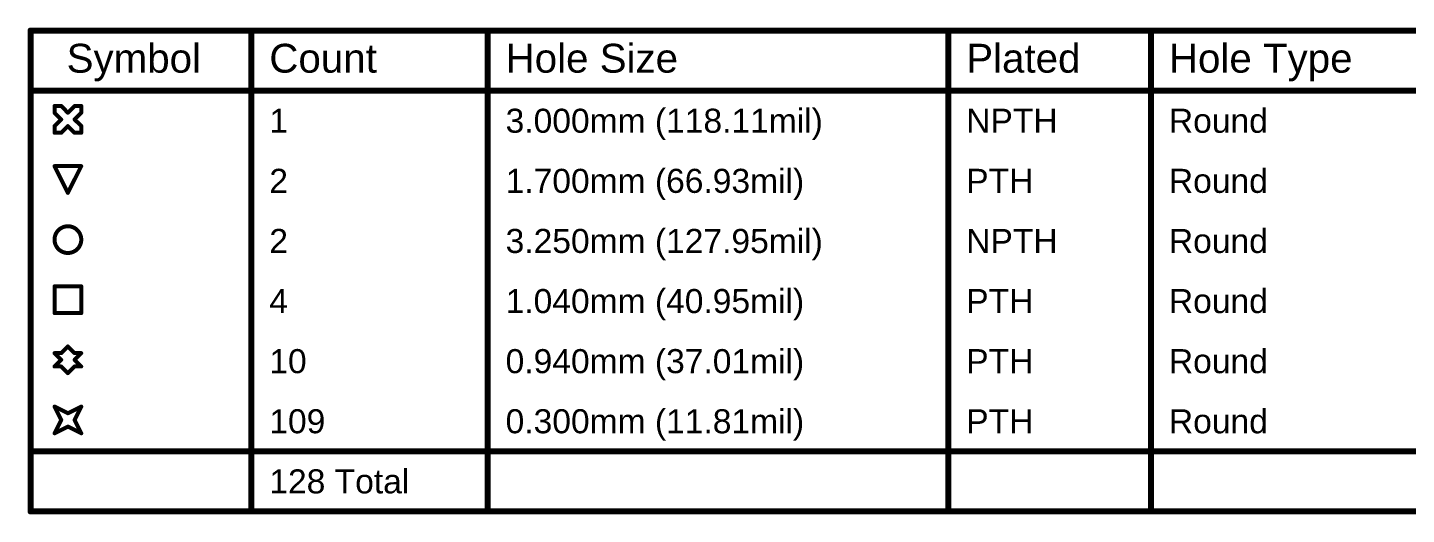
# Model space of a CAD drawing. Header units: inches. Extents: x -0.8 to 12, y -0.1 to 3.7.
# Drawn here: x -0.827 to 2.615, y 2.444 to 3.659 of the extents above; entities that cross this region are included whole.
import ezdxf

# ---------------------------------------------------------------- set-up
doc = ezdxf.new("R2010")
doc.units = ezdxf.units.IN
doc.header["$MEASUREMENT"] = 0
doc.layers.add('Drill Drawing', color=1, linetype='Continuous')
doc.styles.add('Arial', font='', dxfattribs={"height": 0.2})
doc.styles.get('Arial').set_extended_font_data('Arial')

msp = doc.modelspace()

# ---------------------------------------------------------------- linework, layer by layer
at = {"layer": 'Drill Drawing'}
for points in [[(-0.8195, 3.6515, 0.015, 0.015, 0), (11.9849, 3.6515, 0.015, 0.015, 0)], [(-0.8195, 2.4515, 0.015, 0.015, 0), (-0.8195, 3.6515, 0.015, 0.015, 0)], [(-0.2686, 2.4515, 0.015, 0.015, 0), (-0.2686, 3.6515, 0.015, 0.015, 0)], [(0.3212, 2.4515, 0.015, 0.015, 0), (0.3212, 3.6515, 0.015, 0.015, 0)], [(1.4709, 2.4515, 0.015, 0.015, 0), (1.4709, 3.6515, 0.015, 0.015, 0)], [(1.9768, 2.4515, 0.015, 0.015, 0), (1.9768, 3.6515, 0.015, 0.015, 0)], [(-0.8195, 3.5015, 0.015, 0.015, 0), (11.9849, 3.5015, 0.015, 0.015, 0)], [(-0.7597, 3.4465, 0.01, 0.01, 0), (-0.7597, 3.4632, 0.01, 0.01, 0)], [(-0.7597, 3.4632, 0.01, 0.01, 0), (-0.743, 3.4632, 0.01, 0.01, 0)], [(-0.7597, 3.4465, 0.01, 0.01, 0), (-0.743, 3.4298, 0.01, 0.01, 0)], [(-0.743, 3.4632, 0.01, 0.01, 0), (-0.7264, 3.4465, 0.01, 0.01, 0)], [(-0.7264, 3.4465, 0.01, 0.01, 0), (-0.7097, 3.4632, 0.01, 0.01, 0)], [(-0.7097, 3.4632, 0.01, 0.01, 0), (-0.693, 3.4632, 0.01, 0.01, 0)], [(-0.7097, 3.4298, 0.01, 0.01, 0), (-0.693, 3.4465, 0.01, 0.01, 0)], [(-0.693, 3.4465, 0.01, 0.01, 0), (-0.693, 3.4632, 0.01, 0.01, 0)], [(-0.7597, 3.4132, 0.01, 0.01, 0), (-0.743, 3.4298, 0.01, 0.01, 0)], [(-0.7597, 3.3965, 0.01, 0.01, 0), (-0.7597, 3.4132, 0.01, 0.01, 0)], [(-0.743, 3.3965, 0.01, 0.01, 0), (-0.7264, 3.4132, 0.01, 0.01, 0)], [(-0.7264, 3.4132, 0.01, 0.01, 0), (-0.7097, 3.3965, 0.01, 0.01, 0)], [(-0.7097, 3.4298, 0.01, 0.01, 0), (-0.693, 3.4132, 0.01, 0.01, 0)], [(-0.693, 3.3965, 0.01, 0.01, 0), (-0.693, 3.4132, 0.01, 0.01, 0)], [(-0.7597, 3.3965, 0.01, 0.01, 0), (-0.743, 3.3965, 0.01, 0.01, 0)], [(-0.7097, 3.3965, 0.01, 0.01, 0), (-0.693, 3.3965, 0.01, 0.01, 0)], [(-0.7597, 3.3132, 0.01, 0.01, 0), (-0.693, 3.3132, 0.01, 0.01, 0)], [(-0.7597, 3.3132, 0.01, 0.01, 0), (-0.7264, 3.2465, 0.01, 0.01, 0)], [(-0.7264, 3.2465, 0.01, 0.01, 0), (-0.693, 3.3132, 0.01, 0.01, 0)], [(-0.7597, 3.0132, 0.01, 0.01, 0), (-0.693, 3.0132, 0.01, 0.01, 0)], [(-0.7597, 2.9465, 0.01, 0.01, 0), (-0.7597, 3.0132, 0.01, 0.01, 0)], [(-0.693, 2.9465, 0.01, 0.01, 0), (-0.693, 3.0132, 0.01, 0.01, 0)], [(-0.7597, 2.9465, 0.01, 0.01, 0), (-0.693, 2.9465, 0.01, 0.01, 0)], [(-0.743, 2.8465, 0.01, 0.01, 0), (-0.7264, 2.8632, 0.01, 0.01, 0)], [(-0.7264, 2.8632, 0.01, 0.01, 0), (-0.7097, 2.8465, 0.01, 0.01, 0)], [(-0.7597, 2.8465, 0.01, 0.01, 0), (-0.743, 2.8298, 0.01, 0.01, 0)], [(-0.7597, 2.8465, 0.01, 0.01, 0), (-0.743, 2.8465, 0.01, 0.01, 0)], [(-0.7597, 2.8132, 0.01, 0.01, 0), (-0.743, 2.8298, 0.01, 0.01, 0)], [(-0.7097, 2.8465, 0.01, 0.01, 0), (-0.693, 2.8465, 0.01, 0.01, 0)], [(-0.7097, 2.8298, 0.01, 0.01, 0), (-0.693, 2.8465, 0.01, 0.01, 0)], [(-0.7097, 2.8298, 0.01, 0.01, 0), (-0.693, 2.8132, 0.01, 0.01, 0)], [(-0.7597, 2.8132, 0.01, 0.01, 0), (-0.743, 2.8132, 0.01, 0.01, 0)], [(-0.743, 2.8132, 0.01, 0.01, 0), (-0.7264, 2.7965, 0.01, 0.01, 0)], [(-0.7264, 2.7965, 0.01, 0.01, 0), (-0.7097, 2.8132, 0.01, 0.01, 0)], [(-0.7097, 2.8132, 0.01, 0.01, 0), (-0.693, 2.8132, 0.01, 0.01, 0)], [(-0.7597, 2.7132, 0.01, 0.01, 0), (-0.7264, 2.6965, 0.01, 0.01, 0)], [(-0.7597, 2.7132, 0.01, 0.01, 0), (-0.743, 2.6798, 0.01, 0.01, 0)], [(-0.7597, 2.6465, 0.01, 0.01, 0), (-0.743, 2.6798, 0.01, 0.01, 0)], [(-0.7264, 2.6965, 0.01, 0.01, 0), (-0.693, 2.7132, 0.01, 0.01, 0)], [(-0.7097, 2.6798, 0.01, 0.01, 0), (-0.693, 2.7132, 0.01, 0.01, 0)], [(-0.7097, 2.6798, 0.01, 0.01, 0), (-0.693, 2.6465, 0.01, 0.01, 0)], [(-0.7597, 2.6465, 0.01, 0.01, 0), (-0.7264, 2.6632, 0.01, 0.01, 0)], [(-0.7264, 2.6632, 0.01, 0.01, 0), (-0.693, 2.6465, 0.01, 0.01, 0)], [(-0.8195, 2.6015, 0.015, 0.015, 0), (11.9849, 2.6015, 0.015, 0.015, 0)], [(-0.8195, 2.4515, 0.015, 0.015, 0), (11.9849, 2.4515, 0.015, 0.015, 0)]]:
    msp.add_lwpolyline(points, format="xyseb", dxfattribs=at)
for points in [[(-0.8233, 3.6515, 0.0075, 0.0075, 1), (-0.8157, 3.6515, 0.0075, 0.0075, 1)], [(-0.8233, 3.6515, 0.0075, 0.0075, 1), (-0.8157, 3.6515, 0.0075, 0.0075, 1)], [(-0.2724, 3.6515, 0.0075, 0.0075, 1), (-0.2649, 3.6515, 0.0075, 0.0075, 1)], [(0.3175, 3.6515, 0.0075, 0.0075, 1), (0.325, 3.6515, 0.0075, 0.0075, 1)], [(1.4671, 3.6515, 0.0075, 0.0075, 1), (1.4746, 3.6515, 0.0075, 0.0075, 1)], [(1.973, 3.6515, 0.0075, 0.0075, 1), (1.9805, 3.6515, 0.0075, 0.0075, 1)], [(-0.8233, 3.5015, 0.0075, 0.0075, 1), (-0.8157, 3.5015, 0.0075, 0.0075, 1)], [(-0.7622, 3.4632, 0.005, 0.005, 1), (-0.7572, 3.4632, 0.005, 0.005, 1)], [(-0.7622, 3.4632, 0.005, 0.005, 1), (-0.7572, 3.4632, 0.005, 0.005, 1)], [(-0.7622, 3.4465, 0.005, 0.005, 1), (-0.7572, 3.4465, 0.005, 0.005, 1)], [(-0.7622, 3.4465, 0.005, 0.005, 1), (-0.7572, 3.4465, 0.005, 0.005, 1)], [(-0.7455, 3.4632, 0.005, 0.005, 1), (-0.7405, 3.4632, 0.005, 0.005, 1)], [(-0.7455, 3.4632, 0.005, 0.005, 1), (-0.7405, 3.4632, 0.005, 0.005, 1)], [(-0.7289, 3.4465, 0.005, 0.005, 1), (-0.7239, 3.4465, 0.005, 0.005, 1)], [(-0.7289, 3.4465, 0.005, 0.005, 1), (-0.7239, 3.4465, 0.005, 0.005, 1)], [(-0.7122, 3.4632, 0.005, 0.005, 1), (-0.7072, 3.4632, 0.005, 0.005, 1)], [(-0.7122, 3.4632, 0.005, 0.005, 1), (-0.7072, 3.4632, 0.005, 0.005, 1)], [(-0.6955, 3.4632, 0.005, 0.005, 1), (-0.6905, 3.4632, 0.005, 0.005, 1)], [(-0.6955, 3.4632, 0.005, 0.005, 1), (-0.6905, 3.4632, 0.005, 0.005, 1)], [(-0.6955, 3.4465, 0.005, 0.005, 1), (-0.6905, 3.4465, 0.005, 0.005, 1)], [(-0.6955, 3.4465, 0.005, 0.005, 1), (-0.6905, 3.4465, 0.005, 0.005, 1)], [(-0.7622, 3.4132, 0.005, 0.005, 1), (-0.7572, 3.4132, 0.005, 0.005, 1)], [(-0.7622, 3.4132, 0.005, 0.005, 1), (-0.7572, 3.4132, 0.005, 0.005, 1)], [(-0.7455, 3.4298, 0.005, 0.005, 1), (-0.7405, 3.4298, 0.005, 0.005, 1)], [(-0.7455, 3.4298, 0.005, 0.005, 1), (-0.7405, 3.4298, 0.005, 0.005, 1)], [(-0.7289, 3.4132, 0.005, 0.005, 1), (-0.7239, 3.4132, 0.005, 0.005, 1)], [(-0.7289, 3.4132, 0.005, 0.005, 1), (-0.7239, 3.4132, 0.005, 0.005, 1)], [(-0.7122, 3.4298, 0.005, 0.005, 1), (-0.7072, 3.4298, 0.005, 0.005, 1)], [(-0.7122, 3.4298, 0.005, 0.005, 1), (-0.7072, 3.4298, 0.005, 0.005, 1)], [(-0.6955, 3.4132, 0.005, 0.005, 1), (-0.6905, 3.4132, 0.005, 0.005, 1)], [(-0.6955, 3.4132, 0.005, 0.005, 1), (-0.6905, 3.4132, 0.005, 0.005, 1)], [(-0.7622, 3.3965, 0.005, 0.005, 1), (-0.7572, 3.3965, 0.005, 0.005, 1)], [(-0.7622, 3.3965, 0.005, 0.005, 1), (-0.7572, 3.3965, 0.005, 0.005, 1)], [(-0.7455, 3.3965, 0.005, 0.005, 1), (-0.7405, 3.3965, 0.005, 0.005, 1)], [(-0.7455, 3.3965, 0.005, 0.005, 1), (-0.7405, 3.3965, 0.005, 0.005, 1)], [(-0.7122, 3.3965, 0.005, 0.005, 1), (-0.7072, 3.3965, 0.005, 0.005, 1)], [(-0.7122, 3.3965, 0.005, 0.005, 1), (-0.7072, 3.3965, 0.005, 0.005, 1)], [(-0.6955, 3.3965, 0.005, 0.005, 1), (-0.6905, 3.3965, 0.005, 0.005, 1)], [(-0.6955, 3.3965, 0.005, 0.005, 1), (-0.6905, 3.3965, 0.005, 0.005, 1)], [(-0.7622, 3.3132, 0.005, 0.005, 1), (-0.7572, 3.3132, 0.005, 0.005, 1)], [(-0.7622, 3.3132, 0.005, 0.005, 1), (-0.7572, 3.3132, 0.005, 0.005, 1)], [(-0.6955, 3.3132, 0.005, 0.005, 1), (-0.6905, 3.3132, 0.005, 0.005, 1)], [(-0.6955, 3.3132, 0.005, 0.005, 1), (-0.6905, 3.3132, 0.005, 0.005, 1)], [(-0.7289, 3.2465, 0.005, 0.005, 1), (-0.7239, 3.2465, 0.005, 0.005, 1)], [(-0.7289, 3.2465, 0.005, 0.005, 1), (-0.7239, 3.2465, 0.005, 0.005, 1)], [(-0.693, 3.1298, 0.01, 0.01, 1), (-0.7597, 3.1298, 0.01, 0.01, 1)], [(-0.7622, 3.1298, 0.005, 0.005, 1), (-0.7572, 3.1298, 0.005, 0.005, 1)], [(-0.6955, 3.1298, 0.005, 0.005, 1), (-0.6905, 3.1298, 0.005, 0.005, 1)], [(-0.7622, 3.0132, 0.005, 0.005, 1), (-0.7572, 3.0132, 0.005, 0.005, 1)], [(-0.7622, 3.0132, 0.005, 0.005, 1), (-0.7572, 3.0132, 0.005, 0.005, 1)], [(-0.6955, 3.0132, 0.005, 0.005, 1), (-0.6905, 3.0132, 0.005, 0.005, 1)], [(-0.6955, 3.0132, 0.005, 0.005, 1), (-0.6905, 3.0132, 0.005, 0.005, 1)], [(-0.7622, 2.9465, 0.005, 0.005, 1), (-0.7572, 2.9465, 0.005, 0.005, 1)], [(-0.7622, 2.9465, 0.005, 0.005, 1), (-0.7572, 2.9465, 0.005, 0.005, 1)], [(-0.6955, 2.9465, 0.005, 0.005, 1), (-0.6905, 2.9465, 0.005, 0.005, 1)], [(-0.6955, 2.9465, 0.005, 0.005, 1), (-0.6905, 2.9465, 0.005, 0.005, 1)], [(-0.7289, 2.8632, 0.005, 0.005, 1), (-0.7239, 2.8632, 0.005, 0.005, 1)], [(-0.7289, 2.8632, 0.005, 0.005, 1), (-0.7239, 2.8632, 0.005, 0.005, 1)], [(-0.7622, 2.8465, 0.005, 0.005, 1), (-0.7572, 2.8465, 0.005, 0.005, 1)], [(-0.7622, 2.8465, 0.005, 0.005, 1), (-0.7572, 2.8465, 0.005, 0.005, 1)], [(-0.7455, 2.8465, 0.005, 0.005, 1), (-0.7405, 2.8465, 0.005, 0.005, 1)], [(-0.7455, 2.8465, 0.005, 0.005, 1), (-0.7405, 2.8465, 0.005, 0.005, 1)], [(-0.7455, 2.8298, 0.005, 0.005, 1), (-0.7405, 2.8298, 0.005, 0.005, 1)], [(-0.7455, 2.8298, 0.005, 0.005, 1), (-0.7405, 2.8298, 0.005, 0.005, 1)], [(-0.7122, 2.8465, 0.005, 0.005, 1), (-0.7072, 2.8465, 0.005, 0.005, 1)], [(-0.7122, 2.8465, 0.005, 0.005, 1), (-0.7072, 2.8465, 0.005, 0.005, 1)], [(-0.7122, 2.8298, 0.005, 0.005, 1), (-0.7072, 2.8298, 0.005, 0.005, 1)], [(-0.7122, 2.8298, 0.005, 0.005, 1), (-0.7072, 2.8298, 0.005, 0.005, 1)], [(-0.6955, 2.8465, 0.005, 0.005, 1), (-0.6905, 2.8465, 0.005, 0.005, 1)], [(-0.6955, 2.8465, 0.005, 0.005, 1), (-0.6905, 2.8465, 0.005, 0.005, 1)], [(-0.7622, 2.8132, 0.005, 0.005, 1), (-0.7572, 2.8132, 0.005, 0.005, 1)], [(-0.7622, 2.8132, 0.005, 0.005, 1), (-0.7572, 2.8132, 0.005, 0.005, 1)], [(-0.7455, 2.8132, 0.005, 0.005, 1), (-0.7405, 2.8132, 0.005, 0.005, 1)], [(-0.7455, 2.8132, 0.005, 0.005, 1), (-0.7405, 2.8132, 0.005, 0.005, 1)], [(-0.7289, 2.7965, 0.005, 0.005, 1), (-0.7239, 2.7965, 0.005, 0.005, 1)], [(-0.7289, 2.7965, 0.005, 0.005, 1), (-0.7239, 2.7965, 0.005, 0.005, 1)], [(-0.7122, 2.8132, 0.005, 0.005, 1), (-0.7072, 2.8132, 0.005, 0.005, 1)], [(-0.7122, 2.8132, 0.005, 0.005, 1), (-0.7072, 2.8132, 0.005, 0.005, 1)], [(-0.6955, 2.8132, 0.005, 0.005, 1), (-0.6905, 2.8132, 0.005, 0.005, 1)], [(-0.6955, 2.8132, 0.005, 0.005, 1), (-0.6905, 2.8132, 0.005, 0.005, 1)], [(-0.7622, 2.7132, 0.005, 0.005, 1), (-0.7572, 2.7132, 0.005, 0.005, 1)], [(-0.7622, 2.7132, 0.005, 0.005, 1), (-0.7572, 2.7132, 0.005, 0.005, 1)], [(-0.7455, 2.6798, 0.005, 0.005, 1), (-0.7405, 2.6798, 0.005, 0.005, 1)], [(-0.7455, 2.6798, 0.005, 0.005, 1), (-0.7405, 2.6798, 0.005, 0.005, 1)], [(-0.7289, 2.6965, 0.005, 0.005, 1), (-0.7239, 2.6965, 0.005, 0.005, 1)], [(-0.7289, 2.6965, 0.005, 0.005, 1), (-0.7239, 2.6965, 0.005, 0.005, 1)], [(-0.7122, 2.6798, 0.005, 0.005, 1), (-0.7072, 2.6798, 0.005, 0.005, 1)], [(-0.7122, 2.6798, 0.005, 0.005, 1), (-0.7072, 2.6798, 0.005, 0.005, 1)], [(-0.6955, 2.7132, 0.005, 0.005, 1), (-0.6905, 2.7132, 0.005, 0.005, 1)], [(-0.6955, 2.7132, 0.005, 0.005, 1), (-0.6905, 2.7132, 0.005, 0.005, 1)], [(-0.7622, 2.6465, 0.005, 0.005, 1), (-0.7572, 2.6465, 0.005, 0.005, 1)], [(-0.7622, 2.6465, 0.005, 0.005, 1), (-0.7572, 2.6465, 0.005, 0.005, 1)], [(-0.7289, 2.6632, 0.005, 0.005, 1), (-0.7239, 2.6632, 0.005, 0.005, 1)], [(-0.7289, 2.6632, 0.005, 0.005, 1), (-0.7239, 2.6632, 0.005, 0.005, 1)], [(-0.6955, 2.6465, 0.005, 0.005, 1), (-0.6905, 2.6465, 0.005, 0.005, 1)], [(-0.6955, 2.6465, 0.005, 0.005, 1), (-0.6905, 2.6465, 0.005, 0.005, 1)], [(-0.8233, 2.6015, 0.0075, 0.0075, 1), (-0.8157, 2.6015, 0.0075, 0.0075, 1)], [(-0.8233, 2.4515, 0.0075, 0.0075, 1), (-0.8157, 2.4515, 0.0075, 0.0075, 1)], [(-0.8233, 2.4515, 0.0075, 0.0075, 1), (-0.8157, 2.4515, 0.0075, 0.0075, 1)], [(-0.2724, 2.4515, 0.0075, 0.0075, 1), (-0.2649, 2.4515, 0.0075, 0.0075, 1)], [(0.3175, 2.4515, 0.0075, 0.0075, 1), (0.325, 2.4515, 0.0075, 0.0075, 1)], [(1.4671, 2.4515, 0.0075, 0.0075, 1), (1.4746, 2.4515, 0.0075, 0.0075, 1)], [(1.973, 2.4515, 0.0075, 0.0075, 1), (1.9805, 2.4515, 0.0075, 0.0075, 1)]]:
    msp.add_lwpolyline(points, format="xyseb", close=True, dxfattribs=at)

# ---------------------------------------------------------------- texts
at = {"layer": 'Drill Drawing', "style": 'Arial'}
for s, height, p in [('Symbol', 0.072, (-0.7295, 3.5465)), ('Count', 0.072, (-0.2236, 3.5465)), ('Hole Size', 0.072, (0.3662, 3.5465)), ('Plated', 0.072, (1.5159, 3.5465)), ('Hole Type', 0.072, (2.0218, 3.5465)), ('1', 0.06, (-0.2236, 3.3965)), ('3.000mm (118.11mil)', 0.06, (0.3662, 3.3965)), ('NPTH', 0.06, (1.5159, 3.3965)), ('Round', 0.06, (2.0218, 3.3965)), ('2', 0.06, (-0.2236, 3.2465)), ('1.700mm (66.93mil)', 0.06, (0.3662, 3.2465)), ('PTH', 0.06, (1.5159, 3.2465)), ('Round', 0.06, (2.0218, 3.2465)), ('2', 0.06, (-0.2236, 3.0965)), ('3.250mm (127.95mil)', 0.06, (0.3662, 3.0965)), ('NPTH', 0.06, (1.5159, 3.0965)), ('Round', 0.06, (2.0218, 3.0965)), ('4', 0.06, (-0.2236, 2.9465)), ('1.040mm (40.95mil)', 0.06, (0.3662, 2.9465)), ('PTH', 0.06, (1.5159, 2.9465)), ('Round', 0.06, (2.0218, 2.9465)), ('10', 0.06, (-0.2236, 2.7965)), ('0.940mm (37.01mil)', 0.06, (0.3662, 2.7965)), ('Round', 0.06, (2.0218, 2.7965)), ('PTH', 0.06, (1.5159, 2.7965)), ('109', 0.06, (-0.2236, 2.6465)), ('0.300mm (11.81mil)', 0.06, (0.3662, 2.6465)), ('PTH', 0.06, (1.5159, 2.6465)), ('Round', 0.06, (2.0218, 2.6465)), ('128 Total', 0.06, (-0.2236, 2.4965))]:
    msp.add_text(s, height=height, dxfattribs=at).set_placement(p)

doc.saveas('drawing.dxf')
